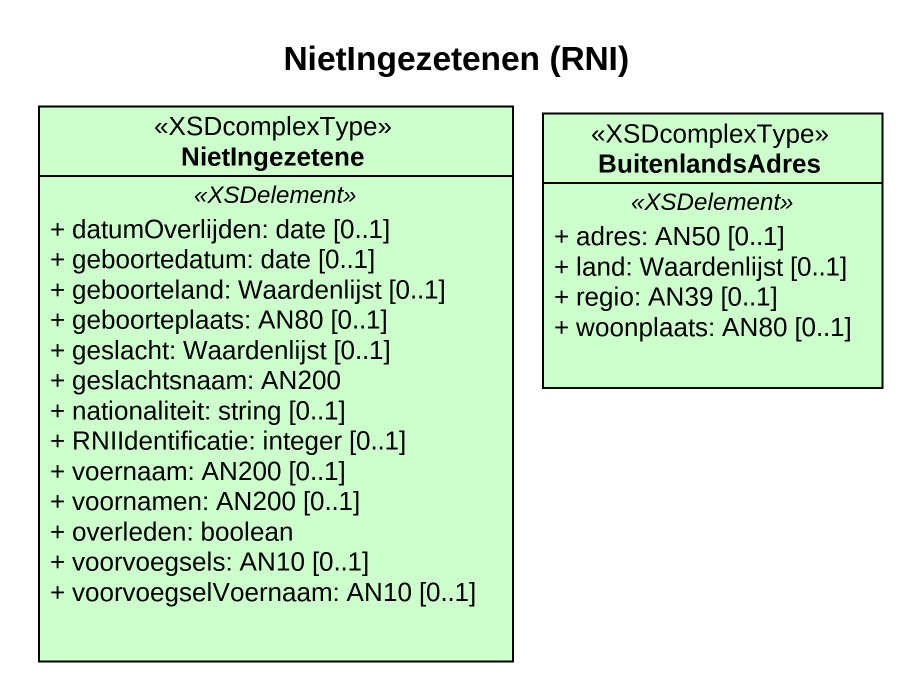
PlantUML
@startuml
title NietIngezetenen (RNI)
hide circle
hide empty members
skinparam classAttributeIconSize 0
class NietIngezetene <<XSDcomplexType>> #CCFFCC {
  .. <<XSDelement>> ..
  + datumOverlijden: date [0..1]
  + geboortedatum: date [0..1]
  + geboorteland: Waardenlijst [0..1]
  + geboorteplaats: AN80 [0..1]
  + geslacht: Waardenlijst [0..1]
  + geslachtsnaam: AN200
  + nationaliteit: string [0..1]
  + RNIIdentificatie: integer [0..1]
  + voernaam: AN200 [0..1]
  + voornamen: AN200 [0..1]
  + overleden: boolean
  + voorvoegsels: AN10 [0..1]
  + voorvoegselVoernaam: AN10 [0..1]
}
class BuitenlandsAdres <<XSDcomplexType>> #CCFFCC {
  .. <<XSDelement>> ..
  + adres: AN50 [0..1]
  + land: Waardenlijst [0..1]
  + regio: AN39 [0..1]
  + woonplaats: AN80 [0..1]
}
@enduml
